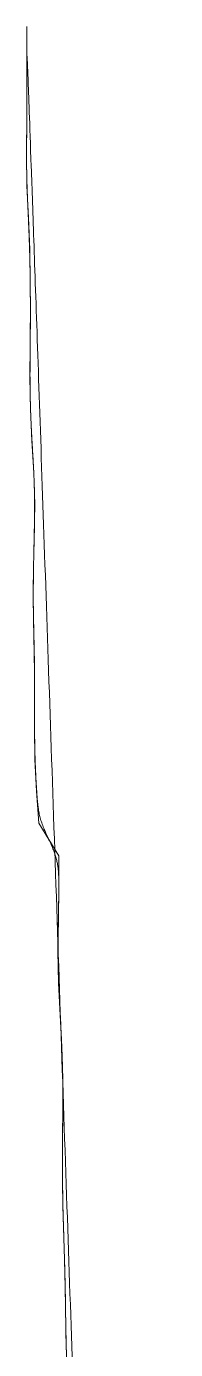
# Model space of a CAD drawing. Extents: x -2 to 147, y -16 to 271.
# Drawn here: x -0.693 to -0.589, y 165.884 to 166.797 of the extents above; entities that cross this region are included whole.
import ezdxf

# ---------------------------------------------------------------- set-up
doc = ezdxf.new("R2010")
doc.units = 0
doc.layers.add('Splines', color=1, linetype='CONTINUOUS', lineweight=15, true_color=0xff0000)
doc.layers.add('SubpixelContours', color=1, linetype='CONTINUOUS', lineweight=15, true_color=0xffffff)

msp = doc.modelspace()

# ---------------------------------------------------------------- linework, layer by layer
at = {"layer": 'Splines'}
msp.add_open_spline([(-0.69236, 166.79736), (-0.69235, 166.77534), (-0.69234, 166.75333), (-0.69233, 166.73131), (-0.69265, 166.70926), (-0.69232, 166.68722), (-0.69128, 166.66523), (-0.69037, 166.64326), (-0.68995, 166.62128), (-0.68987, 166.59928), (-0.69001, 166.57725), (-0.69025, 166.55522), (-0.68992, 166.5332), (-0.68881, 166.51125), (-0.68742, 166.48931), (-0.68679, 166.4673), (-0.68716, 166.44526), (-0.68783, 166.42321), (-0.68796, 166.4012), (-0.68759, 166.37919), (-0.68708, 166.3572), (-0.68697, 166.33519), (-0.68706, 166.31319), (-0.68676, 166.29122), (-0.6856, 166.26931), (-0.68398, 166.24742), (-0.67031, 166.22486), (-0.67012, 166.2029), (-0.67053, 166.18088), (-0.67087, 166.15883), (-0.67039, 166.1368), (-0.66926, 166.11484), (-0.66806, 166.09291), (-0.66742, 166.07094), (-0.66743, 166.04893), (-0.66771, 166.0269), (-0.66777, 166.00489), (-0.66743, 165.98288), (-0.66672, 165.9609), (-0.66606, 165.93892), (-0.66564, 165.91691), (-0.66529, 165.89491), (-0.66475, 165.87289), (-0.66434, 165.85088), (-0.66406, 165.82884), (-0.664, 165.8068), (-0.66425, 165.78478), (-0.66456, 165.76278), (-0.66437, 165.74079), (-0.66336, 165.71878), (-0.66219, 165.69667), (-0.66277, 165.67461), (-0.66506, 165.65265), (-0.66696, 165.63065), (-0.66629, 165.60868), (-0.66337, 165.58696), (-0.66047, 165.56524), (-0.64755, 165.54246), (-0.64785, 165.52047), (-0.64817, 165.49847)], degree=3, knots=[0, 0.015873, 0.031746, 0.047619, 0.063492, 0.079365, 0.095238, 0.111111, 0.126984, 0.142857, 0.15873, 0.174603, 0.190476, 0.206349, 0.222222, 0.238095, 0.253968, 0.269841, 0.285714, 0.301587, 0.31746, 0.333333, 0.349206, 0.365079, 0.380952, 0.396825, 0.412698, 0.428571, 0.444444, 0.460317, 0.476191, 0.492064, 0.507937, 0.52381, 0.539683, 0.555556, 0.571429, 0.587302, 0.603175, 0.619048, 0.634921, 0.650794, 0.666667, 0.68254, 0.698413, 0.714286, 0.730159, 0.746032, 0.761905, 0.777778, 0.793651, 0.809524, 0.825397, 0.84127, 0.857143, 0.873016, 0.888889, 0.904762, 0.920635, 0.936508, 0.952381, 0.968254, 0.984127, 1], dxfattribs=at)
at = {"layer": 'SubpixelContours'}
for p, q in [((-0.69236, 166.79736), (-0.69235, 166.77534)), ((-0.69235, 166.77534), (-0.69234, 166.75333)), ((-0.69234, 166.75333), (-0.69233, 166.73131)), ((-0.69233, 166.73131), (-0.69265, 166.70926)), ((-0.69265, 166.70926), (-0.69232, 166.68722)), ((-0.69232, 166.68722), (-0.69128, 166.66523)), ((-0.69128, 166.66523), (-0.69037, 166.64326)), ((-0.69037, 166.64326), (-0.68995, 166.62128)), ((-0.68995, 166.62128), (-0.68987, 166.59928)), ((-0.68987, 166.59928), (-0.69001, 166.57725)), ((-0.69001, 166.57725), (-0.69025, 166.55522)), ((-0.69025, 166.55522), (-0.68992, 166.5332)), ((-0.68992, 166.5332), (-0.68881, 166.51125)), ((-0.68881, 166.51125), (-0.68742, 166.48931)), ((-0.68742, 166.48931), (-0.68679, 166.4673)), ((-0.68679, 166.4673), (-0.68716, 166.44526)), ((-0.68716, 166.44526), (-0.68783, 166.42321)), ((-0.68783, 166.42321), (-0.68796, 166.4012)), ((-0.68796, 166.4012), (-0.68759, 166.37919)), ((-0.68759, 166.37919), (-0.68708, 166.3572)), ((-0.68708, 166.3572), (-0.68697, 166.33519)), ((-0.68697, 166.33519), (-0.68706, 166.31319)), ((-0.68706, 166.31319), (-0.68676, 166.29122)), ((-0.68676, 166.29122), (-0.6856, 166.26931)), ((-0.6856, 166.26931), (-0.68398, 166.24742)), ((-0.68398, 166.24742), (-0.67031, 166.22486)), ((-0.67031, 166.22486), (-0.67012, 166.2029)), ((-0.67012, 166.2029), (-0.67053, 166.18088)), ((-0.67053, 166.18088), (-0.67087, 166.15883)), ((-0.67087, 166.15883), (-0.67039, 166.1368)), ((-0.67039, 166.1368), (-0.66926, 166.11484)), ((-0.66926, 166.11484), (-0.66806, 166.09291)), ((-0.66806, 166.09291), (-0.66742, 166.07094)), ((-0.66742, 166.07094), (-0.66743, 166.04893)), ((-0.66743, 166.04893), (-0.66771, 166.0269)), ((-0.66771, 166.0269), (-0.66777, 166.00489)), ((-0.66777, 166.00489), (-0.66743, 165.98288)), ((-0.66743, 165.98288), (-0.66672, 165.9609)), ((-0.66672, 165.9609), (-0.66606, 165.93892)), ((-0.66606, 165.93892), (-0.66564, 165.91691)), ((-0.66564, 165.91691), (-0.66529, 165.89491)), ((-0.66529, 165.89491), (-0.66475, 165.87289))]:
    msp.add_line(p, q, dxfattribs=at)

doc.saveas('drawing.dxf')
